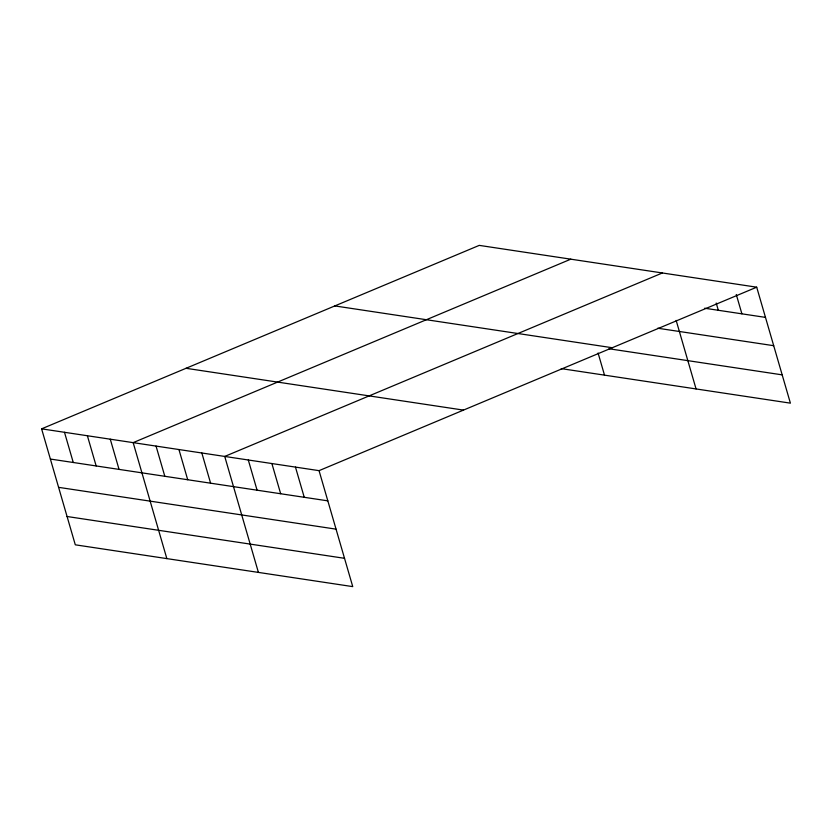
<?xml version="1.0" encoding="UTF-8"?>
<svg xmlns="http://www.w3.org/2000/svg" width="832" height="832" viewBox="0 0 832 832"><rect width="100%" height="100%" fill="white"/><g stroke="black" fill="none" stroke-linecap="round" stroke-linejoin="round"><path stroke-width="1.25" d="M41.6 428.844L319.051 470.652L352.747 586.622L75.296 544.814L41.6 428.844L479.253 245.378L756.704 287.186L790.4 403.156L561.267 368.628M570.814 259.178L133.162 442.634L166.847 558.605M662.376 272.969L224.723 456.435L258.409 572.406M319.051 470.652L756.704 287.186M704.662 308.225L765.482 317.387M657.748 328.224L773.708 345.696M334.828 305.926L612.279 347.734M609.003 348.764L782.174 374.858M186.025 368.295L463.476 410.103M50.378 459.046L327.829 500.854M58.594 487.344L336.045 529.152M67.07 516.506L344.521 558.314M736.278 294.507L741.894 313.83M716.206 303.035L718.318 310.284M676.156 320.403L696.062 388.939M598.073 352.997L604.51 375.149M295.464 467.095L304.242 497.297M271.887 463.538L280.665 493.74M248.3 459.992L257.078 490.194M201.833 452.982L210.6 483.184M178.942 449.54L187.71 479.742M156.052 446.087L164.819 476.289M110.271 439.192L119.049 469.394M87.381 435.739L96.158 465.941M64.49 432.297L73.268 462.498"/></g></svg>
